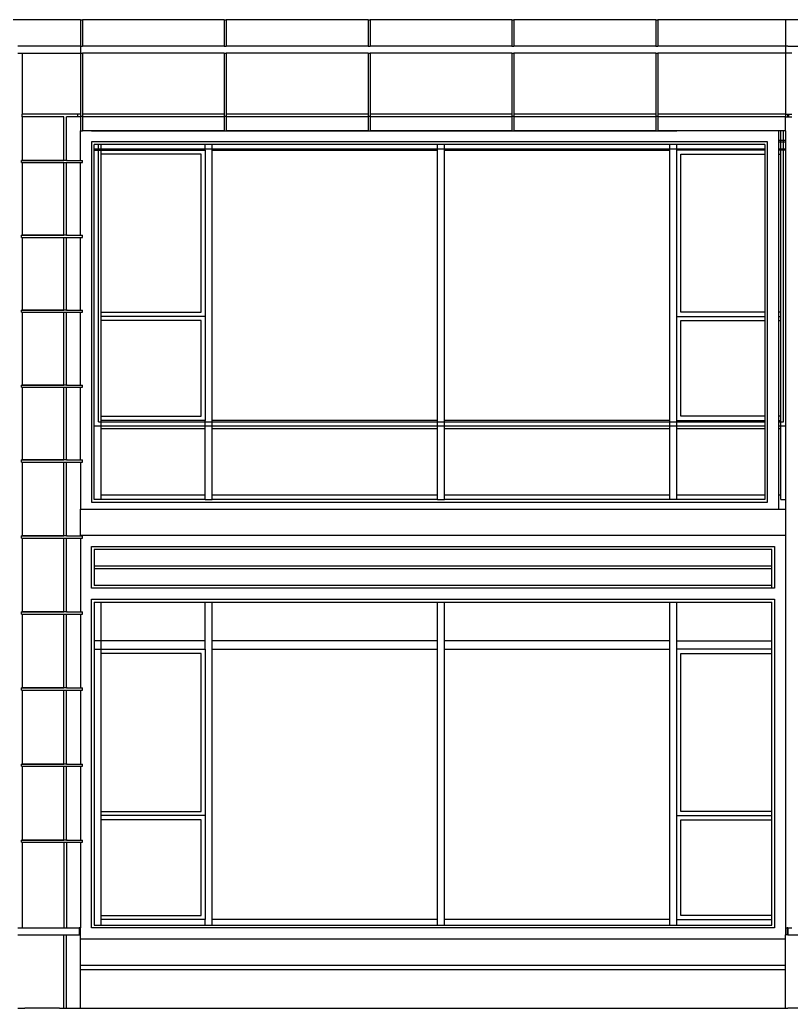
# Model space of a CAD drawing. Extents: x -311 to 61613, y 0 to 58400.
# Drawn here: x 47663 to 53225, y 0 to 7130 of the extents above; entities that cross this region are included whole.
import ezdxf

# ---------------------------------------------------------------- set-up
doc = ezdxf.new("R2010")
doc.units = 0
doc.header["$LTSCALE"] = 1000
doc.header["$MEASUREMENT"] = 0
doc.layers.add('AD-AREA-OUTL', color=31, linetype='Continuous')

msp = doc.modelspace()

# ---------------------------------------------------------------- linework, layer by layer
at = {"layer": 'AD-AREA-OUTL', "color": 252}
for p, q in [((48099.9, 7130.4), (47214.8, 7130.4)), ((48099.9, 7130.4), (48099.9, 6940.4)), ((48099.9, 7130.4), (48114.7, 7130.4)), ((49136.7, 7130.4), (48114.7, 7130.4)), ((48114.7, 7130.4), (48114.7, 6940.4)), ((49136.7, 7130.4), (49136.7, 6940.4)), ((49136.7, 7130.4), (49151.9, 7130.4)), ((50173.9, 7130.4), (49151.9, 7130.4)), ((49151.9, 7130.4), (49151.9, 6940.4)), ((50173.9, 7130.4), (50173.9, 6940.4)), ((50173.9, 7130.4), (50188.7, 7130.4)), ((51210.7, 7130.4), (50188.7, 7130.4)), ((50188.7, 7130.4), (50188.7, 6940.4)), ((51210.7, 7130.4), (51210.7, 6940.4)), ((51210.7, 7130.4), (51225.8, 7130.4)), ((52247.8, 7130.4), (51225.8, 7130.4)), ((51225.8, 7130.4), (51225.8, 6940.4)), ((52247.8, 7130.4), (52247.8, 6940.4)), ((52247.8, 7130.4), (52263, 7130.4)), ((53184.8, 7130.4), (52263, 7130.4)), ((52263, 7130.4), (52263, 6940.4)), ((53285, 7130.4), (53184.8, 7130.4)), ((53184.8, 7130.4), (53184.8, 6940.4)), ((48099.9, 6940.4), (47650.1, 6940.4)), ((48099.9, 6940.4), (48100.2, 6940.4)), ((48100.2, 6940.4), (48114.7, 6940.4)), ((48100.2, 6940.4), (48100.2, 6890.3)), ((49136.7, 6940.4), (48114.7, 6940.4)), ((49136.7, 6940.4), (49151.9, 6940.4)), ((50173.9, 6940.4), (49151.9, 6940.4)), ((50173.9, 6940.4), (50188.7, 6940.4)), ((51210.7, 6940.4), (50188.7, 6940.4)), ((51210.7, 6940.4), (51225.8, 6940.4)), ((52247.8, 6940.4), (51225.8, 6940.4)), ((52247.8, 6940.4), (52263, 6940.4)), ((53184.8, 6940.4), (52263, 6940.4)), ((53200, 6940.4), (53184.8, 6940.4)), ((53184.8, 6940.4), (53184.8, 6890.4)), ((53200, 6940.4), (53285, 6940.4)), ((47650.1, 6890.3), (47680.1, 6890.3)), ((47680.1, 6890.3), (48099.9, 6890.3)), ((47680.1, 6890.3), (47680.1, 6450.3)), ((48099.9, 6890.3), (48100.2, 6890.3)), ((48099.9, 6890.3), (48099.9, 6450.3)), ((48100.2, 6890.3), (48114.7, 6890.3)), ((49136.7, 6890.3), (48114.7, 6890.3)), ((48114.7, 6890.3), (48114.7, 6450.3)), ((49136.7, 6890.3), (49136.7, 6450.3)), ((49136.7, 6890.3), (49151.9, 6890.3)), ((50173.9, 6890.3), (49151.9, 6890.3)), ((49151.9, 6890.3), (49151.9, 6450.3)), ((50173.9, 6890.3), (50173.9, 6450.3)), ((50173.9, 6890.3), (50188.7, 6890.3)), ((51210.7, 6890.3), (50188.7, 6890.3)), ((50188.7, 6890.3), (50188.7, 6450.3)), ((51210.7, 6890.3), (51210.7, 6450.3)), ((51210.7, 6890.3), (51225.8, 6890.3)), ((52247.8, 6890.3), (51225.8, 6890.3)), ((51225.8, 6890.3), (51225.8, 6450.3)), ((52247.8, 6890.3), (52247.8, 6450.3)), ((52247.8, 6890.3), (52263, 6890.3)), ((53184.8, 6890.4), (52263, 6890.3)), ((52263, 6890.3), (52263, 6450.3)), ((53200, 6890.4), (53184.8, 6890.4)), ((53184.8, 6890.4), (53184.8, 6450.3)), ((53230, 6890.4), (53200, 6890.4)), ((48080.1, 6450.3), (47680.1, 6450.3)), ((47680.1, 6430.3), (47680.1, 6450.3)), ((47979.9, 6430.3), (47680.1, 6430.3)), ((47680.1, 6430.3), (47680.1, 6116)), ((47979.9, 6116), (47979.9, 6430.3)), ((48080.1, 6430.3), (48000, 6430.3)), ((48000, 6116), (48000, 6430.3)), ((48099.9, 6450.3), (48080.1, 6450.3)), ((48080.1, 6450.3), (48080.1, 6430.3)), ((48099.9, 6430.3), (48080.1, 6430.3)), ((48099.9, 6450.3), (48099.9, 6434.8)), ((48099.9, 6434.8), (48099.9, 6430.3)), ((48099.9, 6434.8), (48114.7, 6434.8)), ((48099.9, 6430.3), (48099.9, 6330.3)), ((48114.7, 6450.3), (48114.7, 6434.8)), ((49136.7, 6450.3), (48114.7, 6450.3)), ((48114.7, 6430.3), (48114.7, 6434.8)), ((48114.7, 6430.3), (48114.7, 6330.3)), ((49136.7, 6430.3), (48114.7, 6430.3)), ((49136.7, 6450.3), (49136.7, 6434.8)), ((49136.7, 6434.8), (49136.7, 6430.3)), ((49136.7, 6434.8), (49151.9, 6434.8)), ((49136.7, 6430.3), (49136.7, 6330.3)), ((49151.9, 6450.3), (49151.9, 6434.8)), ((50173.9, 6450.3), (49151.9, 6450.3)), ((49151.9, 6430.3), (49151.9, 6434.8)), ((49151.9, 6430.3), (49151.9, 6330.3)), ((50173.9, 6430.3), (49151.9, 6430.3)), ((50173.9, 6450.3), (50173.9, 6434.8)), ((50173.9, 6434.8), (50173.9, 6430.3)), ((50173.9, 6434.8), (50188.7, 6434.8)), ((50173.9, 6430.3), (50173.9, 6330.3)), ((50188.7, 6450.3), (50188.7, 6434.8)), ((51210.7, 6450.3), (50188.7, 6450.3)), ((50188.7, 6430.3), (50188.7, 6434.8)), ((50188.7, 6430.3), (50188.7, 6330.3)), ((51210.7, 6430.3), (50188.7, 6430.3)), ((51210.7, 6450.3), (51210.7, 6434.8)), ((51210.7, 6434.8), (51210.7, 6430.3)), ((51210.7, 6434.8), (51225.8, 6434.8)), ((51210.7, 6430.3), (51210.7, 6330.3)), ((51225.8, 6450.3), (51225.8, 6434.8)), ((52247.8, 6450.3), (51225.8, 6450.3)), ((51225.8, 6430.3), (51225.8, 6434.8)), ((51225.8, 6430.3), (51225.8, 6330.3)), ((52247.8, 6430.3), (51225.8, 6430.3)), ((52247.8, 6450.3), (52247.8, 6434.8)), ((52247.8, 6434.8), (52247.8, 6430.3)), ((52247.8, 6434.8), (52263, 6434.8)), ((52247.8, 6430.3), (52247.8, 6330.3)), ((52263, 6450.3), (52263, 6434.8)), ((53184.8, 6450.3), (52263, 6450.3)), ((52263, 6430.3), (52263, 6434.8)), ((52263, 6430.3), (52263, 6330.3)), ((53184.8, 6430.3), (52263, 6430.3)), ((53184.8, 6450.3), (53200, 6450.3)), ((53184.8, 6450.3), (53184.8, 6430.3)), ((53184.8, 6430.3), (53200, 6430.3)), ((53184.8, 6330.3), (53184.8, 6430.3)), ((53200, 6450.3), (53200, 6450.3)), ((53200, 6450.3), (53204.9, 6450.3)), ((53200, 6430.3), (53200, 6450.3)), ((53200, 6430.3), (53200, 6430.3)), ((53200, 6430.3), (53204.9, 6430.3)), ((53204.9, 6450.3), (53230, 6450.3)), ((53204.9, 6450.3), (53204.9, 6430.3)), ((53204.9, 6430.3), (53230, 6430.3)), ((48099.9, 6330.3), (48100.2, 6330.3)), ((48100.2, 6330.3), (48114.7, 6330.3)), ((48100.2, 6116), (48100.2, 6330.3)), ((48180, 6330.3), (48114.7, 6330.3)), ((48199.7, 6330.3), (48180, 6330.3)), ((48180, 6330.3), (48180, 6330)), ((48180, 6330), (48199.7, 6330)), ((48229.7, 6330.3), (48199.7, 6330.3)), ((48199.7, 6330), (48199.7, 6330.3)), ((48199.7, 6330), (48229.7, 6330)), ((48249.8, 6330.3), (48229.7, 6330.3)), ((48229.7, 6330), (48229.7, 6330.3)), ((48229.7, 6330), (48249.8, 6330)), ((48999.8, 6330.3), (48249.8, 6330.3)), ((48249.8, 6330), (48249.8, 6330.3)), ((48249.8, 6330), (48999.8, 6330)), ((49049.9, 6330.3), (48999.8, 6330.3)), ((48999.8, 6330), (48999.8, 6330.3)), ((48999.8, 6330), (49049.9, 6330)), ((49136.7, 6330.3), (49049.9, 6330.3)), ((49049.9, 6330), (49049.9, 6330.3)), ((49049.9, 6330), (50674.8, 6330)), ((49136.7, 6330.3), (49151.9, 6330.3)), ((50173.9, 6330.3), (49151.9, 6330.3)), ((50173.9, 6330.3), (50188.7, 6330.3)), ((50674.8, 6330.3), (50188.7, 6330.3)), ((50724.9, 6330.3), (50674.8, 6330.3)), ((50674.8, 6330), (50674.8, 6330.3)), ((50674.8, 6330), (50724.9, 6330)), ((51210.7, 6330.3), (50724.9, 6330.3)), ((50724.9, 6330), (50724.9, 6330.3)), ((50724.9, 6330), (52349.8, 6330)), ((51210.7, 6330.3), (51225.8, 6330.3)), ((52247.8, 6330.3), (51225.8, 6330.3)), ((52247.8, 6330.3), (52263, 6330.3)), ((52349.8, 6330.3), (52263, 6330.3)), ((52399.9, 6330.3), (52349.8, 6330.3)), ((52349.8, 6330), (52349.8, 6330.3)), ((52349.8, 6330), (52399.9, 6330)), ((53054.7, 6330.3), (52399.9, 6330.3)), ((52399.9, 6330), (52399.9, 6330.3)), ((53054.7, 6330), (52399.9, 6330)), ((53034.5, 6330), (53034.5, 6330.3)), ((53134.7, 6330.3), (53054.7, 6330.3)), ((53054.7, 6330), (53054.7, 6330.3)), ((53134.7, 6260), (53134.7, 6330.3)), ((53149.9, 6330.3), (53134.7, 6330.3)), ((53149.9, 6260), (53149.9, 6330.3)), ((53170, 6330.3), (53149.9, 6330.3)), ((53170, 6260), (53170, 6330.3)), ((53184.8, 6330.3), (53170, 6330.3)), ((53184.8, 6330.3), (53184.8, 6260)), ((53054.7, 6250), (48180, 6250)), ((48180, 6250), (48180, 3650)), ((48229.7, 6230), (48199.7, 6230)), ((48199.7, 6200), (48199.7, 6230)), ((48249.8, 6230), (48229.7, 6230)), ((48229.7, 6200), (48229.7, 6230)), ((48249.8, 6200), (48249.8, 6230)), ((48999.8, 6230), (48249.8, 6230)), ((49049.9, 6230), (48999.8, 6230)), ((48999.8, 6200), (48999.8, 6230)), ((50674.8, 6230), (49049.9, 6230)), ((49049.9, 6200), (49049.9, 6230)), ((50724.9, 6230), (50674.8, 6230)), ((50674.8, 6200), (50674.8, 6230)), ((52349.8, 6230), (50724.9, 6230)), ((50724.9, 6200), (50724.9, 6230)), ((52349.8, 6200), (52349.8, 6230)), ((52399.9, 6230), (52349.8, 6230)), ((53034.5, 6230), (52399.9, 6230)), ((52399.9, 6200), (52399.9, 6230)), ((53034.5, 6230), (53034.5, 6200)), ((53054.7, 3650), (53054.7, 6250)), ((53134.7, 6250), (53134.7, 6260)), ((53149.9, 6260), (53134.7, 6260)), ((53134.7, 6200), (53134.7, 6250)), ((53134.7, 6250), (53149.9, 6250)), ((53149.9, 6250), (53149.9, 6260)), ((53170, 6260), (53149.9, 6260)), ((53149.9, 6200), (53149.9, 6250)), ((53149.9, 6250), (53170, 6250)), ((53170, 6250), (53170, 6260)), ((53184.8, 6260), (53170, 6260)), ((53170, 6200), (53170, 6250)), ((53170, 6250), (53184.8, 6250)), ((53184.8, 6260), (53184.8, 6250)), ((53184.8, 6250), (53184.8, 6200)), ((48199.7, 6200), (48229.7, 6200)), ((48199.7, 6190), (48199.7, 6200)), ((48199.7, 4200), (48199.7, 6190)), ((48199.7, 6190), (48229.7, 6190)), ((48229.7, 6200), (48249.8, 6200)), ((48229.7, 6190), (48229.7, 6200)), ((48229.7, 6190), (48249.8, 6190)), ((48229.7, 4230), (48229.7, 6190)), ((48249.8, 6190), (48249.8, 6200)), ((48249.8, 6200), (48999.8, 6200)), ((48249.8, 6160), (48249.8, 6190)), ((48249.8, 6190), (48999.8, 6190)), ((48249.8, 5020), (48249.8, 6160)), ((48969.8, 6160), (48249.8, 6160)), ((48969.8, 5020), (48969.8, 6160)), ((48999.8, 6200), (49049.9, 6200)), ((48999.8, 6190), (48999.8, 6200)), ((48999.8, 6190), (48999.8, 4990)), ((49049.9, 6190), (49049.9, 6200)), ((49049.9, 6200), (50674.8, 6200)), ((49049.9, 4240), (49049.9, 6190)), ((49049.9, 6190), (50674.8, 6190)), ((50674.8, 6190), (50674.8, 6200)), ((50674.8, 6200), (50724.9, 6200)), ((50674.8, 4240), (50674.8, 6190)), ((50724.9, 6190), (50724.9, 6200)), ((50724.9, 6200), (52349.8, 6200)), ((50724.9, 4240), (50724.9, 6190)), ((50724.9, 6190), (52349.8, 6190)), ((52349.8, 6190), (52349.8, 6200)), ((52349.8, 6200), (52399.9, 6200)), ((52349.8, 4240), (52349.8, 6190)), ((52399.9, 6190), (52399.9, 6200)), ((52399.9, 6200), (53034.5, 6200)), ((52399.9, 4990), (52399.9, 6190)), ((53034.5, 6190), (52399.9, 6190)), ((52429.9, 6160), (53034.5, 6160)), ((52429.9, 5020), (52429.9, 6160)), ((53034.5, 6200), (53034.5, 6190)), ((53034.5, 6190), (53034.5, 6160)), ((53034.5, 6160), (53034.5, 5020)), ((53134.7, 6190), (53134.7, 6200)), ((53134.7, 6200), (53149.9, 6200)), ((53134.7, 6160), (53134.7, 6190)), ((53149.9, 6190), (53134.7, 6190)), ((53134.7, 5020), (53134.7, 6160)), ((53134.7, 6160), (53149.9, 6160)), ((53149.9, 6190), (53149.9, 6200)), ((53149.9, 6200), (53170, 6200)), ((53149.9, 6160), (53149.9, 6190)), ((53170, 6190), (53149.9, 6190)), ((53149.9, 5020), (53149.9, 6160)), ((53170, 6190), (53170, 6200)), ((53170, 6200), (53184.8, 6200)), ((53184.8, 6190), (53170, 6190)), ((53170, 4230), (53170, 6190)), ((53184.8, 6200), (53184.8, 6190)), ((53184.8, 6190), (53184.8, 4200)), ((48004.3, 6116), (47675.8, 6116)), ((47675.8, 6101), (47675.8, 6116)), ((47680.1, 6116), (47675.8, 6116)), ((47675.8, 6101), (47680.1, 6101)), ((47680.1, 6116), (47979.9, 6116)), ((47680.1, 6101), (47979.9, 6101)), ((47680.1, 6101), (47680.1, 5575.8)), ((48000, 6116), (47979.9, 6116)), ((47979.9, 6101), (48000, 6101)), ((47979.9, 5575.8), (47979.9, 6101)), ((48000, 6116), (48100.2, 6116)), ((48000, 6101), (48100.2, 6101)), ((48000, 5575.8), (48000, 6101)), ((48100.2, 6116), (48114.7, 6116)), ((48100.2, 6101), (48114.7, 6101)), ((48100.2, 5575.8), (48100.2, 6101)), ((48114.7, 6101), (48114.7, 6116)), ((48004.3, 5575.8), (47675.8, 5575.8)), ((47675.8, 5560.8), (47675.8, 5575.8)), ((47680.1, 5575.8), (47675.8, 5575.8)), ((47680.1, 5575.8), (47979.9, 5575.8)), ((48000, 5575.8), (47979.9, 5575.8)), ((48000, 5575.8), (48100.2, 5575.8)), ((48100.2, 5575.8), (48114.7, 5575.8)), ((48114.7, 5560.8), (48114.7, 5575.8)), ((47675.8, 5560.8), (47680.1, 5560.8)), ((47680.1, 5560.8), (47979.9, 5560.8)), ((47680.1, 5560.8), (47680.1, 5035.5)), ((47979.9, 5560.8), (48000, 5560.8)), ((47979.9, 5035.5), (47979.9, 5560.8)), ((48000, 5560.8), (48100.2, 5560.8)), ((48000, 5035.5), (48000, 5560.8)), ((48100.2, 5560.8), (48114.7, 5560.8)), ((48100.2, 5035.5), (48100.2, 5560.8)), ((48004.3, 5035.5), (47675.8, 5035.5)), ((47675.8, 5020.5), (47675.8, 5035.5)), ((47680.1, 5035.5), (47675.8, 5035.5)), ((47675.8, 5020.5), (47680.1, 5020.5)), ((47680.1, 5035.5), (47979.9, 5035.5)), ((47680.1, 5020.5), (47979.9, 5020.5)), ((47680.1, 5020.5), (47680.1, 4495.3)), ((48000, 5035.5), (47979.9, 5035.5)), ((47979.9, 5020.5), (48000, 5020.5)), ((47979.9, 4495.3), (47979.9, 5020.5)), ((48000, 5035.5), (48100.2, 5035.5)), ((48000, 5020.5), (48100.2, 5020.5)), ((48000, 4495.3), (48000, 5020.5)), ((48100.2, 5035.5), (48114.7, 5035.5)), ((48100.2, 5020.5), (48114.7, 5020.5)), ((48100.2, 4495.3), (48100.2, 5020.5)), ((48114.7, 5020.5), (48114.7, 5035.5)), ((48249.8, 4990), (48249.8, 5020)), ((48249.8, 5020), (48969.8, 5020)), ((53034.5, 5020), (52429.9, 5020)), ((53034.5, 5020), (53034.5, 4990)), ((53134.7, 4990), (53134.7, 5020)), ((53149.9, 5020), (53134.7, 5020)), ((53149.9, 4990), (53149.9, 5020)), ((48249.8, 4960), (48249.8, 4990)), ((48999.8, 4990), (48249.8, 4990)), ((48249.8, 4270), (48249.8, 4960)), ((48969.8, 4960), (48249.8, 4960)), ((48969.8, 4270), (48969.8, 4960)), ((48999.8, 4990), (48999.8, 4240)), ((52399.9, 4240), (52399.9, 4990)), ((52399.9, 4990), (53034.5, 4990)), ((52429.9, 4960), (53034.5, 4960)), ((52429.9, 4270), (52429.9, 4960)), ((53034.5, 4990), (53034.5, 4960)), ((53034.5, 4960), (53034.5, 4270)), ((53134.7, 4960), (53134.7, 4990)), ((53134.7, 4990), (53149.9, 4990)), ((53134.7, 4270), (53134.7, 4960)), ((53134.7, 4960), (53149.9, 4960)), ((53149.9, 4960), (53149.9, 4990)), ((53149.9, 4270), (53149.9, 4960)), ((48004.3, 4495.3), (47675.8, 4495.3)), ((47675.8, 4480.3), (47675.8, 4495.3)), ((47680.1, 4495.3), (47675.8, 4495.3)), ((47680.1, 4495.3), (47979.9, 4495.3)), ((48000, 4495.3), (47979.9, 4495.3)), ((48000, 4495.3), (48100.2, 4495.3)), ((48100.2, 4495.3), (48114.7, 4495.3)), ((48114.7, 4480.3), (48114.7, 4495.3)), ((47675.8, 4480.3), (47680.1, 4480.3)), ((47680.1, 4480.3), (47979.9, 4480.3)), ((47680.1, 4480.3), (47680.1, 3955)), ((47979.9, 4480.3), (48000, 4480.3)), ((47979.9, 3955), (47979.9, 4480.3)), ((48000, 4480.3), (48100.2, 4480.3)), ((48000, 3955), (48000, 4480.3)), ((48100.2, 4480.3), (48114.7, 4480.3)), ((48100.2, 3955), (48100.2, 4480.3)), ((48229.7, 4230), (48249.8, 4230)), ((48249.8, 4240), (48249.8, 4270)), ((48249.8, 4270), (48969.8, 4270)), ((48249.8, 4230), (48249.8, 4240)), ((48999.8, 4240), (48249.8, 4240)), ((48249.8, 4200), (48249.8, 4230)), ((48249.8, 4230), (48999.8, 4230)), ((48999.8, 4230), (48999.8, 4240)), ((48999.8, 4200), (48999.8, 4230)), ((48999.8, 4230), (49049.9, 4230)), ((49049.9, 4230), (49049.9, 4240)), ((50674.8, 4240), (49049.9, 4240)), ((49049.9, 4200), (49049.9, 4230)), ((49049.9, 4230), (50674.8, 4230)), ((50674.8, 4230), (50674.8, 4240)), ((50674.8, 4230), (50724.9, 4230)), ((50674.8, 4200), (50674.8, 4230)), ((50724.9, 4230), (50724.9, 4240)), ((52349.8, 4240), (50724.9, 4240)), ((50724.9, 4230), (52349.8, 4230)), ((50724.9, 4200), (50724.9, 4230)), ((52349.8, 4230), (52349.8, 4240)), ((52349.8, 4230), (52399.9, 4230)), ((52349.8, 4200), (52349.8, 4230)), ((52399.9, 4230), (52399.9, 4240)), ((52399.9, 4240), (53034.5, 4240)), ((52399.9, 4230), (53034.5, 4230)), ((52399.9, 4200), (52399.9, 4230)), ((53034.5, 4270), (52429.9, 4270)), ((53034.5, 4270), (53034.5, 4240)), ((53034.5, 4240), (53034.5, 4230)), ((53034.5, 4230), (53034.5, 4200)), ((53134.7, 4240), (53134.7, 4270)), ((53149.9, 4270), (53134.7, 4270)), ((53134.7, 4230), (53134.7, 4240)), ((53134.7, 4240), (53149.9, 4240)), ((53134.7, 4200), (53134.7, 4230)), ((53134.7, 4230), (53149.9, 4230)), ((53149.9, 4240), (53149.9, 4270)), ((53149.9, 4230), (53149.9, 4240)), ((53149.9, 4200), (53149.9, 4230)), ((53149.9, 4230), (53170, 4230)), ((48199.7, 3670), (48199.7, 4200)), ((48199.7, 4200), (48249.8, 4200)), ((48249.8, 4180), (48249.8, 4200)), ((48249.8, 4200), (48999.8, 4200)), ((48249.8, 3700), (48249.8, 4180)), ((48999.8, 4180), (48249.8, 4180)), ((48999.8, 4180), (48999.8, 4200)), ((48999.8, 4200), (49049.9, 4200)), ((48999.8, 3700), (48999.8, 4180)), ((49049.9, 4180), (49049.9, 4200)), ((49049.9, 4200), (50674.8, 4200)), ((49049.9, 3700), (49049.9, 4180)), ((50674.8, 4180), (49049.9, 4180)), ((50674.8, 4200), (50724.9, 4200)), ((50674.8, 4180), (50674.8, 4200)), ((50674.8, 3700), (50674.8, 4180)), ((50724.9, 4200), (52349.8, 4200)), ((50724.9, 4180), (50724.9, 4200)), ((50724.9, 3700), (50724.9, 4180)), ((52349.8, 4180), (50724.9, 4180)), ((52349.8, 4200), (52399.9, 4200)), ((52349.8, 4180), (52349.8, 4200)), ((52349.8, 3700), (52349.8, 4180)), ((52399.9, 4200), (53034.5, 4200)), ((52399.9, 4180), (52399.9, 4200)), ((52399.9, 3700), (52399.9, 4180)), ((53034.5, 4180), (52399.9, 4180)), ((53034.5, 4200), (53034.5, 4180)), ((53034.5, 4180), (53034.5, 3700)), ((53134.7, 4180), (53134.7, 4200)), ((53134.7, 4200), (53149.9, 4200)), ((53134.7, 3700), (53134.7, 4180)), ((53149.9, 4180), (53134.7, 4180)), ((53149.9, 4180), (53149.9, 4200)), ((53149.9, 4200), (53184.8, 4200)), ((53149.9, 3700), (53149.9, 4180)), ((53184.8, 4200), (53184.8, 3670)), ((48004.3, 3955), (47675.8, 3955)), ((47675.8, 3940), (47675.8, 3955)), ((47680.1, 3955), (47675.8, 3955)), ((47675.8, 3940), (47680.1, 3940)), ((47680.1, 3955), (47979.9, 3955)), ((47680.1, 3940), (47979.9, 3940)), ((47680.1, 3940), (47680.1, 3406.7)), ((48000, 3955), (47979.9, 3955)), ((47979.9, 3940), (48000, 3940)), ((47979.9, 3406.7), (47979.9, 3940)), ((48000, 3955), (48100.2, 3955)), ((48000, 3940), (48100.2, 3940)), ((48000, 3406.7), (48000, 3940)), ((48100.2, 3955), (48114.7, 3955)), ((48100.2, 3940), (48100.2, 3600)), ((48100.2, 3940), (48114.7, 3940)), ((48114.7, 3940), (48114.7, 3955)), ((48180, 3650), (53054.7, 3650)), ((48249.8, 3670), (48199.7, 3670)), ((48249.8, 3670), (48249.8, 3700)), ((48999.8, 3700), (48249.8, 3700)), ((48999.8, 3670), (48249.8, 3670)), ((48999.8, 3670), (48999.8, 3700)), ((48999.8, 3670), (49049.9, 3670)), ((49049.9, 3670), (49049.9, 3700)), ((50674.8, 3700), (49049.9, 3700)), ((50674.8, 3670), (49049.9, 3670)), ((50674.8, 3670), (50674.8, 3700)), ((50674.8, 3670), (50724.9, 3670)), ((50724.9, 3670), (50724.9, 3700)), ((52349.8, 3700), (50724.9, 3700)), ((52349.8, 3670), (50724.9, 3670)), ((52349.8, 3670), (52349.8, 3700)), ((52399.9, 3670), (52349.8, 3670)), ((52399.9, 3670), (52399.9, 3700)), ((53034.5, 3700), (52399.9, 3700)), ((53034.5, 3670), (52399.9, 3670)), ((53034.5, 3700), (53034.5, 3670)), ((53134.7, 3600), (53134.7, 3700)), ((53149.9, 3700), (53134.7, 3700)), ((53149.9, 3670), (53149.9, 3700)), ((53149.9, 3670), (53184.8, 3670)), ((53184.8, 3670), (53184.8, 3600)), ((48100.2, 3600), (53134.7, 3600)), ((48100.2, 3410), (48100.2, 3600)), ((53134.7, 3600), (53184.8, 3600)), ((53184.8, 3600), (53184.8, 3410)), ((48004.3, 3406.7), (47675.8, 3406.7)), ((47675.8, 3391.7), (47675.8, 3406.7)), ((47680.1, 3406.7), (47675.8, 3406.7)), ((47675.8, 3391.7), (47680.1, 3391.7)), ((47680.1, 3406.7), (47979.9, 3406.7)), ((47680.1, 3391.7), (47979.9, 3391.7)), ((47680.1, 3391.7), (47680.1, 2858.4)), ((48000, 3406.7), (47979.9, 3406.7)), ((47979.9, 3391.7), (48000, 3391.7)), ((47979.9, 2858.4), (47979.9, 3391.7)), ((48000, 3406.7), (48100.2, 3406.7)), ((48000, 3391.7), (48100.2, 3391.7)), ((48000, 2858.4), (48000, 3391.7)), ((53184.8, 3410), (48100.2, 3410)), ((48100.2, 3406.7), (48100.2, 3410)), ((48100.2, 3406.7), (48114.7, 3406.7)), ((48100.2, 3391.7), (48114.7, 3391.7)), ((48100.2, 3391.7), (48100.2, 2858.4)), ((48114.7, 3391.7), (48114.7, 3406.7)), ((53184.8, 3410), (53184.8, 580)), ((48180, 3030), (48180, 3330)), ((48180, 3330), (53104.7, 3330)), ((53085, 3310), (48200.1, 3310)), ((48200.1, 3310), (48200.1, 3190)), ((53085, 3190), (53085, 3310)), ((53104.7, 3330), (53104.7, 3030)), ((53085, 3190), (48200.1, 3190)), ((48200.1, 3190), (48200.1, 3170)), ((48200.1, 3170), (48200.1, 3050)), ((53085, 3170), (48200.1, 3170)), ((53085, 3170), (53085, 3190)), ((53085, 3050), (53085, 3170)), ((53085, 3030), (48180, 3030)), ((53085, 3050), (48200.1, 3050)), ((53085, 3030), (53085, 3050)), ((53104.7, 3030), (53085, 3030)), ((48180, 2950), (53104.7, 2950)), ((48180, 580), (48180, 2950)), ((48200.1, 2930), (48249.8, 2930)), ((48200.1, 2930), (48200.1, 2650)), ((48249.8, 2650), (48249.8, 2930)), ((48249.8, 2930), (48999.8, 2930)), ((48999.8, 2650), (48999.8, 2930)), ((48999.8, 2930), (49049.9, 2930)), ((49049.9, 2930), (50674.8, 2930)), ((49049.9, 2650), (49049.9, 2930)), ((50674.8, 2930), (50724.9, 2930)), ((50674.8, 2650), (50674.8, 2930)), ((50724.9, 2930), (52349.8, 2930)), ((50724.9, 2650), (50724.9, 2930)), ((52349.8, 2650), (52349.8, 2930)), ((52349.8, 2930), (52399.9, 2930)), ((52399.9, 2650), (52399.9, 2930)), ((52399.9, 2930), (53085, 2930)), ((53085, 2650), (53085, 2930)), ((53104.7, 2950), (53104.7, 580)), ((48004.3, 2858.4), (47675.8, 2858.4)), ((47675.8, 2843.4), (47675.8, 2858.4)), ((47680.1, 2858.4), (47675.8, 2858.4)), ((47680.1, 2858.4), (47979.9, 2858.4)), ((48000, 2858.4), (47979.9, 2858.4)), ((48000, 2858.4), (48100.2, 2858.4)), ((48100.2, 2858.4), (48114.7, 2858.4)), ((48114.7, 2843.4), (48114.7, 2858.4)), ((47675.8, 2843.4), (47680.1, 2843.4)), ((47680.1, 2843.4), (47979.9, 2843.4)), ((47680.1, 2843.4), (47680.1, 2310)), ((47979.9, 2843.4), (48000, 2843.4)), ((47979.9, 2310), (47979.9, 2843.4)), ((48000, 2843.4), (48100.2, 2843.4)), ((48000, 2310), (48000, 2843.4)), ((48100.2, 2843.4), (48114.7, 2843.4)), ((48100.2, 2843.4), (48100.2, 2310)), ((48200.1, 2650), (48200.1, 2590)), ((48249.8, 2650), (48200.1, 2650)), ((48249.8, 2590), (48249.8, 2650)), ((48999.8, 2650), (48249.8, 2650)), ((48999.8, 2590), (48999.8, 2650)), ((49049.9, 2590), (49049.9, 2650)), ((50674.8, 2650), (49049.9, 2650)), ((50674.8, 2590), (50674.8, 2650)), ((50724.9, 2590), (50724.9, 2650)), ((52349.8, 2650), (50724.9, 2650)), ((52349.8, 2590), (52349.8, 2650)), ((52399.9, 2650), (53085, 2650)), ((52399.9, 2590), (52399.9, 2650)), ((53085, 2590), (53085, 2650)), ((48200.1, 2590), (48249.8, 2590)), ((48200.1, 2590), (48200.1, 600)), ((48249.8, 2560), (48249.8, 2590)), ((48249.8, 2590), (48999.8, 2590)), ((48999.8, 2590), (48999.8, 1390)), ((49049.9, 640), (49049.9, 2590)), ((49049.9, 2590), (50674.8, 2590)), ((50674.8, 640), (50674.8, 2590)), ((50724.9, 640), (50724.9, 2590)), ((50724.9, 2590), (52349.8, 2590)), ((52349.8, 640), (52349.8, 2590)), ((52399.9, 1390), (52399.9, 2590)), ((53085, 2590), (52399.9, 2590)), ((53085, 2560), (53085, 2590)), ((48249.8, 1420), (48249.8, 2560)), ((48969.8, 2560), (48249.8, 2560)), ((48969.8, 1420), (48969.8, 2560)), ((52429.9, 2560), (53085, 2560)), ((52429.9, 1420), (52429.9, 2560)), ((53085, 1420), (53085, 2560)), ((48004.3, 2310), (47675.8, 2310)), ((47675.8, 2295), (47675.8, 2310)), ((47680.1, 2310), (47675.8, 2310)), ((47675.8, 2295), (47680.1, 2295)), ((47680.1, 2310), (47979.9, 2310)), ((47680.1, 2295), (47979.9, 2295)), ((47680.1, 2295), (47680.1, 1761.7)), ((48000, 2310), (47979.9, 2310)), ((47979.9, 2295), (48000, 2295)), ((47979.9, 1761.7), (47979.9, 2295)), ((48000, 2310), (48100.2, 2310)), ((48000, 2295), (48100.2, 2295)), ((48000, 1761.7), (48000, 2295)), ((48100.2, 2310), (48114.7, 2310)), ((48100.2, 2295), (48114.7, 2295)), ((48100.2, 2295), (48100.2, 1761.7)), ((48114.7, 2295), (48114.7, 2310)), ((48004.3, 1761.7), (47675.8, 1761.7)), ((47675.8, 1746.7), (47675.8, 1761.7)), ((47680.1, 1761.7), (47675.8, 1761.7)), ((47675.8, 1746.7), (47680.1, 1746.7)), ((47680.1, 1761.7), (47979.9, 1761.7)), ((47680.1, 1746.7), (47979.9, 1746.7)), ((47680.1, 1746.7), (47680.1, 1213.3)), ((48000, 1761.7), (47979.9, 1761.7)), ((47979.9, 1746.7), (48000, 1746.7)), ((47979.9, 1213.3), (47979.9, 1746.7)), ((48000, 1761.7), (48100.2, 1761.7)), ((48000, 1746.7), (48100.2, 1746.7)), ((48000, 1213.3), (48000, 1746.7)), ((48100.2, 1761.7), (48114.7, 1761.7)), ((48100.2, 1746.7), (48114.7, 1746.7)), ((48100.2, 1746.7), (48100.2, 1213.3)), ((48114.7, 1746.7), (48114.7, 1761.7)), ((48249.8, 1390), (48249.8, 1420)), ((48249.8, 1420), (48969.8, 1420)), ((48249.8, 1360), (48249.8, 1390)), ((48999.8, 1390), (48249.8, 1390)), ((48249.8, 670), (48249.8, 1360)), ((48969.8, 1360), (48249.8, 1360)), ((48969.8, 670), (48969.8, 1360)), ((48999.8, 1390), (48999.8, 640)), ((52399.9, 640), (52399.9, 1390)), ((52399.9, 1390), (53085, 1390)), ((53085, 1420), (52429.9, 1420)), ((52429.9, 1360), (53085, 1360)), ((52429.9, 670), (52429.9, 1360)), ((53085, 1390), (53085, 1420)), ((53085, 1360), (53085, 1390)), ((53085, 670), (53085, 1360)), ((48004.3, 1213.3), (47675.8, 1213.3)), ((47675.8, 1198.4), (47675.8, 1213.3)), ((47680.1, 1213.3), (47675.8, 1213.3)), ((47680.1, 1213.3), (47979.9, 1213.3)), ((48000, 1213.3), (47979.9, 1213.3)), ((48000, 1213.3), (48100.2, 1213.3)), ((48100.2, 1213.3), (48114.7, 1213.3)), ((48114.7, 1198.4), (48114.7, 1213.3)), ((47675.8, 1198.4), (47680.1, 1198.4)), ((47680.1, 1198.4), (47979.9, 1198.4)), ((47680.1, 1198.4), (47680.1, 580)), ((47979.9, 1198.4), (47979.9, 580)), ((47979.9, 1198.4), (48000, 1198.4)), ((48000, 1198.4), (48000, 580)), ((48000, 1198.4), (48100.2, 1198.4)), ((48100.2, 1198.4), (48114.7, 1198.4)), ((48100.2, 1198.4), (48100.2, 580)), ((48249.8, 640), (48249.8, 670)), ((48249.8, 670), (48969.8, 670)), ((53085, 670), (52429.9, 670)), ((53085, 640), (53085, 670)), ((47650.1, 580), (47680.1, 580)), ((47680.1, 580), (47979.9, 580)), ((47979.9, 580), (48000, 580)), ((48000, 580), (48090, 580)), ((48090, 580), (48090, 530)), ((48100.2, 580), (48090, 580)), ((48100.2, 530), (48100.2, 580)), ((53104.7, 580), (48180, 580)), ((48200.1, 600), (48249.8, 600)), ((48249.8, 600), (48249.8, 640)), ((48999.8, 640), (48249.8, 640)), ((48249.8, 600), (48999.8, 600)), ((48999.8, 600), (48999.8, 640)), ((48999.8, 600), (49049.9, 600)), ((49049.9, 600), (49049.9, 640)), ((50674.8, 640), (49049.9, 640)), ((49049.9, 600), (50674.8, 600)), ((50674.8, 600), (50674.8, 640)), ((50674.8, 600), (50724.9, 600)), ((50724.9, 600), (50724.9, 640)), ((52349.8, 640), (50724.9, 640)), ((50724.9, 600), (52349.8, 600)), ((52349.8, 600), (52349.8, 640)), ((52349.8, 600), (52399.9, 600)), ((52399.9, 600), (52399.9, 640)), ((52399.9, 640), (53085, 640)), ((52399.9, 600), (53085, 600)), ((53085, 600), (53085, 640)), ((53184.8, 580), (53184.8, 530)), ((53184.8, 580), (53194.7, 580)), ((53200, 580), (53194.7, 580)), ((53194.7, 580), (53194.7, 530)), ((53200, 580), (53230, 580)), ((53200, 580), (53200, 530)), ((47650.1, 530), (47979.9, 530)), ((47979.9, 530), (48000, 530)), ((47979.9, 0), (47979.9, 530)), ((48000, 530), (48090, 530)), ((48000, 0), (48000, 530)), ((48090, 530), (48100.2, 530)), ((48100.2, 500), (48100.2, 530)), ((48100.2, 500), (53184.8, 500)), ((48100.2, 310), (48100.2, 500)), ((53184.8, 500), (53184.8, 530)), ((53194.7, 530), (53184.8, 530)), ((53184.8, 310), (53184.8, 500)), ((53200, 530), (53194.7, 530)), ((53200, 530), (53285, 530)), ((48100.2, 280), (48100.2, 310)), ((48100.2, 310), (53184.8, 310)), ((53184.8, 280), (53184.8, 310)), ((48100.2, 0), (48100.2, 280)), ((48100.2, 280), (53184.8, 280)), ((53184.8, 0), (53184.8, 280)), ((47650.1, 0), (47699.8, 0)), ((47699.8, 0), (47699.8, 0)), ((47949.9, 0), (47949.9, 0)), ((47949.9, 0), (47979.9, 0)), ((47979.9, 0), (48000, 0)), ((48000, 0), (48049.8, 0)), ((48049.8, 0), (48100.2, 0)), ((48049.8, 0), (48049.8, 0)), ((48100.2, 0), (48100.2, 0)), ((53184.8, 0), (53200, 0)), ((53184.8, 0), (53184.8, 0)), ((53285, 0), (53200, 0)), ((47649.7, 0), (47699.8, 0)), ((47949.9, 0), (47699.8, 0)), ((47949.9, 0), (48049.8, 0)), ((48049.8, 0), (48100.2, 0)), ((48100.2, 0), (53184.8, 0))]:
    msp.add_line(p, q, dxfattribs=at)

doc.saveas('drawing.dxf')
